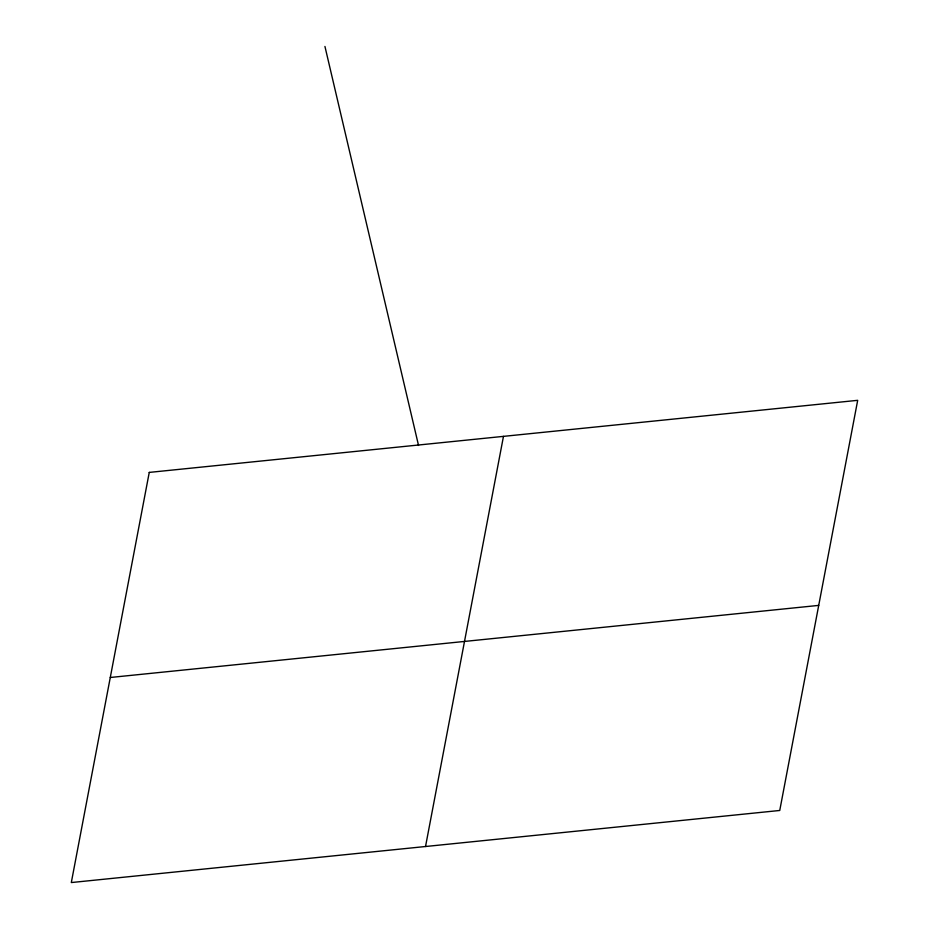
<?xml version="1.0" encoding="UTF-8"?>
<svg xmlns="http://www.w3.org/2000/svg" width="929" height="929" viewBox="0 0 929 929"><rect width="100%" height="100%" fill="white"/><g stroke="black" fill="none" stroke-linecap="round" stroke-linejoin="round"><path stroke-width="1.39" d="M425.528 846.505L503.472 436.375M110.284 677.485L818.716 605.394M324.941 46.45L418.538 445.455M149.255 472.408L71.312 882.55L779.745 810.471L857.688 400.329L149.255 472.408"/></g></svg>
